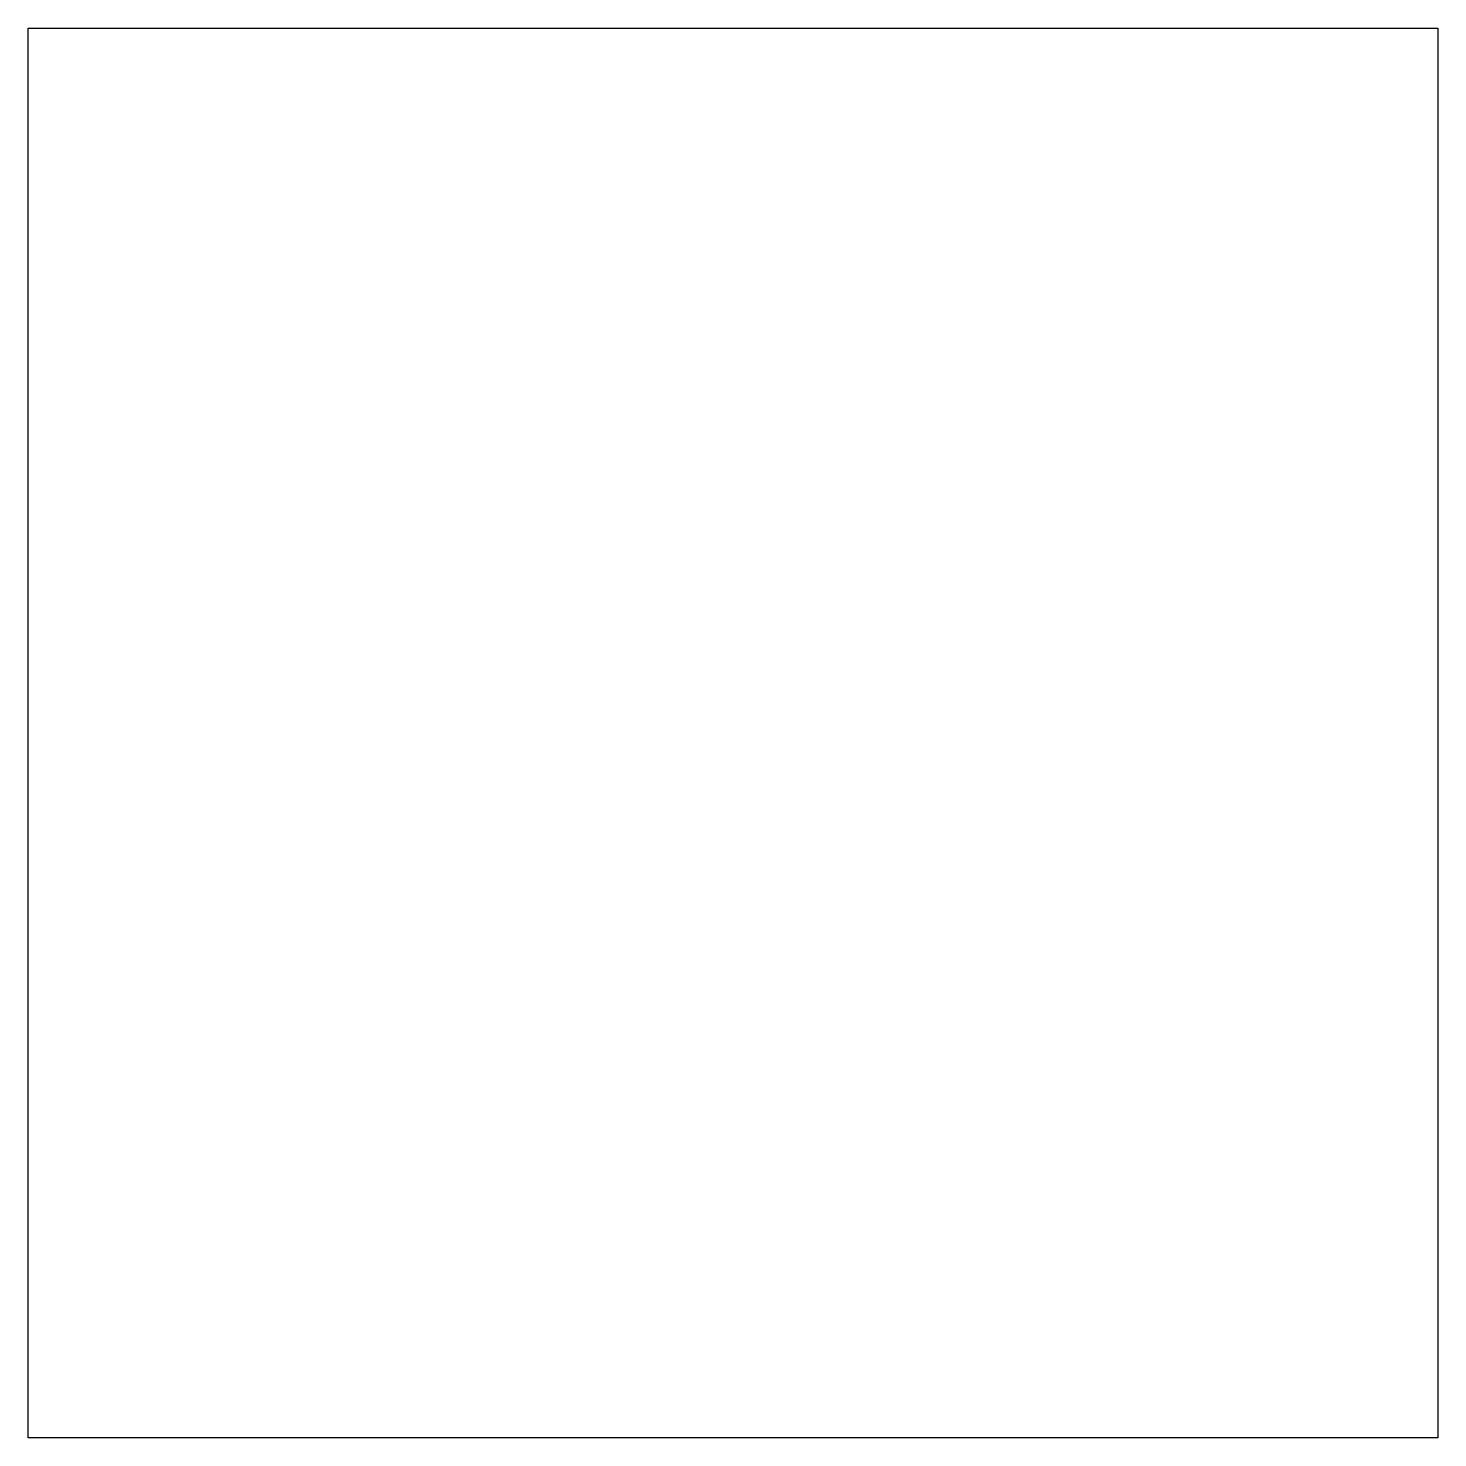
# Model space of a CAD drawing. Header units: millimetres. Extents: x 0 to 20, y 0 to 20.
import ezdxf

# ---------------------------------------------------------------- set-up
doc = ezdxf.new("R2010")
doc.units = ezdxf.units.MM
doc.layers.add('SKETCH', color=7, linetype='CONTINUOUS')

msp = doc.modelspace()

# ---------------------------------------------------------------- linework, layer by layer
at = {"layer": 'SKETCH'}
for p, q in [((0, 20), (20, 20)), ((0, 0), (0, 20)), ((20, 20), (20, 0)), ((20, 0), (0, 0))]:
    msp.add_line(p, q, dxfattribs=at)

doc.saveas('drawing.dxf')
